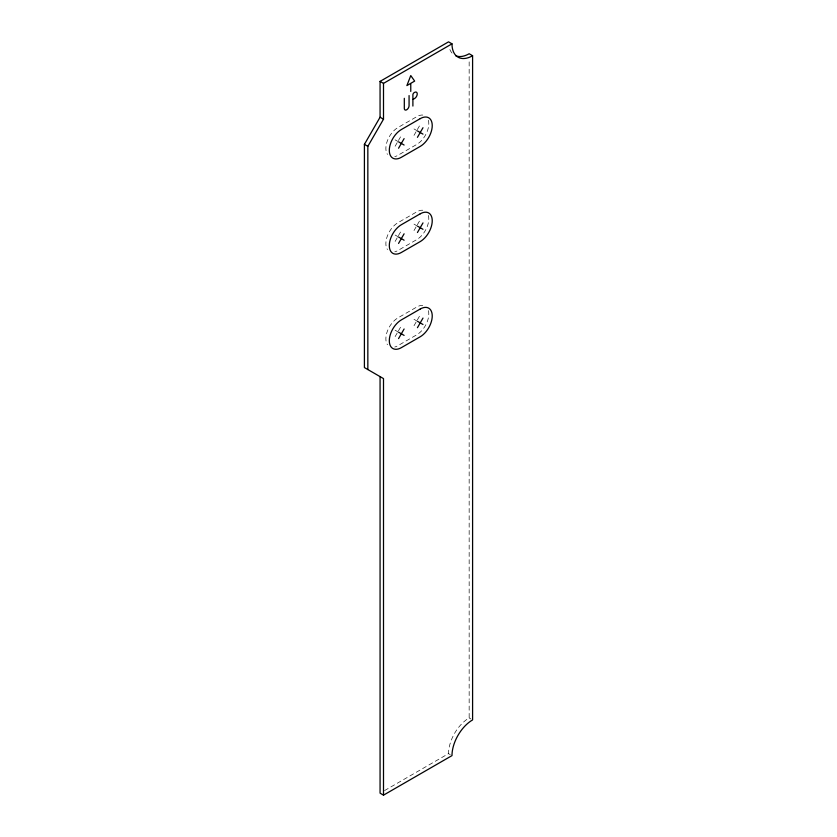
<?xml version="1.0" encoding="UTF-8"?>
<svg xmlns="http://www.w3.org/2000/svg" width="837" height="837" viewBox="0 0 837 837"><rect width="100%" height="100%" fill="white"/><g stroke="black" fill="none" stroke-linecap="round" stroke-linejoin="round"><path stroke-width="0.63" stroke-dasharray="4.18 3.14" d="M395.116 146.255L397.334 142.416M398.443 140.49L400.672 136.651M414.012 135.353L416.23 131.503M417.339 129.589L419.557 125.738M395.116 241.433L397.334 237.593M398.443 235.668L400.672 231.828M414.012 230.531L416.23 226.681M417.339 224.766L419.557 220.916M395.116 336.61L397.334 332.77M398.443 330.845L400.672 327.005M414.012 325.708L416.23 321.858M417.339 319.943L419.557 316.093M384.56 790.578L448.548 753.624A29.138 16.824 -60 0 1 469.159 717.937L469.159 60.285M414.012 128.94L416.784 130.541M395.116 139.852L397.889 141.453M414.012 224.117L416.784 225.728M395.116 235.03L397.889 236.63M414.012 319.305L416.784 320.906M395.116 330.207L397.889 331.808M469.159 717.937L470.875 718.931M448.548 753.624L450.264 754.618M452.022 53.066A29.138 16.824 -60 0 1 449.364 47.991M428.398 120.246A17.002 9.814 -60 0 1 416.784 144.424L397.889 155.326A17.002 9.814 -60 0 1 394.782 156.655M422.79 115.056A17.002 9.814 -60 0 0 416.784 116.667L397.889 127.569A17.002 9.814 -60 0 0 387.479 154.406M428.398 215.423A17.002 9.814 -60 0 1 416.784 239.602L397.889 250.514A17.002 9.814 -60 0 1 394.782 251.832M422.79 210.233A17.002 9.814 -60 0 0 416.784 211.845L397.889 222.747A17.002 9.814 -60 0 0 387.479 249.583M428.398 310.611A17.002 9.814 -60 0 1 416.784 334.779L397.889 345.691A17.002 9.814 -60 0 1 394.782 347.01M422.79 305.411A17.002 9.814 -60 0 0 416.784 307.022L397.889 317.924A17.002 9.814 -60 0 0 387.479 344.76"/><path stroke-width="1.26" d="M383.503 795.15L383.503 378.596L364.409 367.569L364.409 144.351L380.071 117.232L380.071 81.388L448.548 41.85L451.99 43.838A29.138 16.824 -60 0 0 472.591 55.734L472.591 719.925A29.138 16.824 -60 0 0 451.99 755.612L383.503 795.15L380.071 793.162L380.071 376.608M367.841 369.546L367.841 146.339L383.503 119.21L383.503 83.376L451.99 43.838M398.558 148.233L404.104 138.628M417.443 137.331L422.988 127.726M398.558 243.421L404.104 233.805M417.443 232.508L422.988 222.904M398.558 338.598L404.104 328.983M417.443 327.685L422.988 318.081M410.496 83.501L406.887 85.583L410.768 75.56L414.66 81.095L410.768 83.344L410.768 91.421M413.164 99.331L414.577 98.515A3.746 2.166 -60 0 0 417.224 93.922A3.746 2.166 -60 0 0 414.577 92.394L414.179 92.635A1.82 1.057 -60 0 0 412.892 94.863L412.892 106.069M472.591 55.734L469.159 53.746A29.138 16.824 -60 0 1 455.558 55.681M380.071 81.388L383.503 83.376M417.443 130.928L422.988 134.129M380.071 117.232L383.503 119.21M398.558 141.83L404.104 145.031M364.409 144.351L367.841 146.339M417.443 226.105L422.988 229.307M398.558 237.007L404.104 240.209M417.443 321.282L422.988 324.484M398.558 332.184L404.104 335.396M409.073 95.575L409.073 105.661A3.358 1.936 -60 0 1 406.698 109.773A3.358 1.936 -60 0 1 404.313 108.402L404.313 98.316M420.216 118.645L401.331 129.557A17.002 9.814 -60 0 0 389.31 150.378A17.002 9.814 -60 0 0 401.331 157.314L420.216 146.412A17.002 9.814 -60 0 0 432.237 125.592A17.002 9.814 -60 0 0 420.216 118.645M420.216 213.822L401.331 224.734A17.002 9.814 -60 0 0 389.31 245.555A17.002 9.814 -60 0 0 401.331 252.492L420.216 241.59A17.002 9.814 -60 0 0 432.237 220.769A17.002 9.814 -60 0 0 420.216 213.822M420.216 309.01L401.331 319.912A17.002 9.814 -60 0 0 389.31 340.732A17.002 9.814 -60 0 0 401.331 347.669L420.216 336.767A17.002 9.814 -60 0 0 432.237 315.947A17.002 9.814 -60 0 0 420.216 309.01"/></g></svg>
